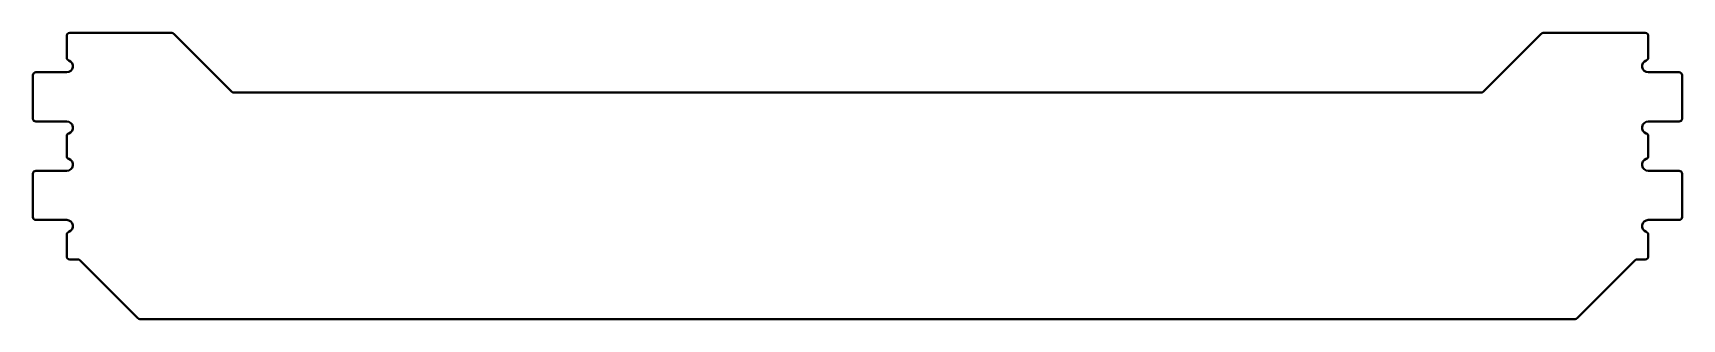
# Model space of a CAD drawing. Header units: inches. Extents: x -16.7 to 16.7, y -0.1 to 5.8.
import ezdxf

# ---------------------------------------------------------------- set-up
doc = ezdxf.new("R2010")
doc.units = ezdxf.units.IN
doc.header["$MEASUREMENT"] = 0
doc.layers.add('Visible', color=7, linetype='Continuous', lineweight=40)

msp = doc.modelspace()

# ---------------------------------------------------------------- linework, layer by layer
at = {"layer": 'Visible'}
for p, q in [((-16.05, 5.25), (-16.05, 5.69)), ((-15.99, 5.75), (-13.919, 5.75)), ((-13.877, 5.732), (-12.7, 4.555)), ((13.877, 5.732), (12.7, 4.555)), ((15.99, 5.75), (13.919, 5.75)), ((16.05, 5.69), (16.05, 5.25)), ((-16.735, 4.89), (-16.735, 4.01)), ((-16.675, 4.95), (-16.05, 4.95)), ((16.675, 4.95), (16.05, 4.95)), ((16.735, 4.89), (16.735, 4.01)), ((-12.657, 4.538), (12.657, 4.538)), ((-16.675, 3.95), (-16.05, 3.95)), ((16.675, 3.95), (16.05, 3.95)), ((-16.05, 3.65), (-16.05, 3.25)), ((16.05, 3.65), (16.05, 3.25)), ((-16.735, 2.89), (-16.735, 2.01)), ((-16.675, 2.95), (-16.05, 2.95)), ((16.675, 2.95), (16.05, 2.95)), ((16.735, 2.89), (16.735, 2.01)), ((-16.675, 1.95), (-16.05, 1.95)), ((16.675, 1.95), (16.05, 1.95)), ((-16.05, 1.21), (-16.05, 1.65)), ((16.05, 1.65), (16.05, 1.21)), ((-15.99, 1.15), (-15.825, 1.15)), ((-15.782, 1.132), (-14.605, -0.045)), ((15.782, 1.132), (14.605, -0.045)), ((15.99, 1.15), (15.825, 1.15)), ((-14.563, -0.063), (14.563, -0.063))]:
    msp.add_line(p, q, dxfattribs=at)
for centre, radius, start, end in [((-15.99, 5.69), 0.06, 90, 180), ((-13.919, 5.69), 0.06, 45, 90), ((13.919, 5.69), 0.06, 90, 135), ((15.99, 5.69), 0.06, 0, 90), ((-15.99, 5.25), 0.06, 180, 251.0754), ((-16.05, 5.075), 0.125, 270, 71.0754), ((16.05, 5.075), 0.125, 108.9246, 270), ((15.99, 5.25), 0.06, 288.9246, 0), ((-16.675, 4.89), 0.06, 90, 180), ((16.675, 4.89), 0.06, 0, 90), ((-12.657, 4.598), 0.06, 225, 270), ((12.657, 4.598), 0.06, 270, 315), ((-16.675, 4.01), 0.06, 180, 270), ((-16.05, 3.825), 0.125, 288.9246, 90), ((-15.99, 3.65), 0.06, 108.9246, 180), ((16.05, 3.825), 0.125, 90, 251.0754), ((15.99, 3.65), 0.06, 0, 71.0754), ((16.675, 4.01), 0.06, 270, 0), ((-15.99, 3.25), 0.06, 180, 251.0754), ((-16.05, 3.075), 0.125, 270, 71.0754), ((16.05, 3.075), 0.125, 108.9246, 270), ((15.99, 3.25), 0.06, 288.9246, 0), ((-16.675, 2.89), 0.06, 90, 180), ((16.675, 2.89), 0.06, 0, 90), ((-16.675, 2.01), 0.06, 180, 270), ((16.675, 2.01), 0.06, 270, 0), ((-16.05, 1.825), 0.125, 288.9246, 90), ((-15.99, 1.65), 0.06, 108.9246, 180), ((16.05, 1.825), 0.125, 90, 251.0754), ((15.99, 1.65), 0.06, 0, 71.0754), ((-15.99, 1.21), 0.06, 180, 270), ((-15.825, 1.09), 0.06, 45, 90), ((15.825, 1.09), 0.06, 90, 135), ((15.99, 1.21), 0.06, 270, 0), ((-14.563, -0.003), 0.06, 225, 270), ((14.563, -0.003), 0.06, 270, 315)]:
    msp.add_arc(centre, radius, start, end, dxfattribs=at)

doc.saveas('drawing.dxf')
